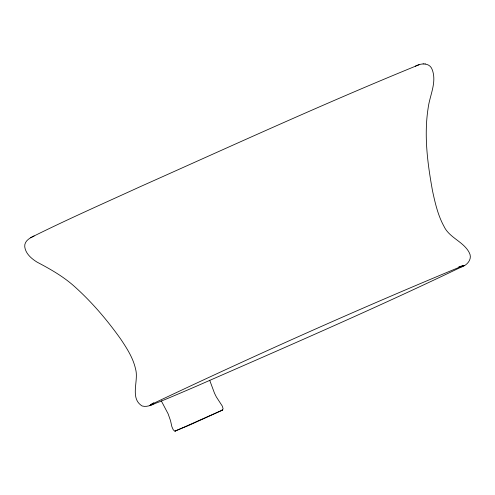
<?xml version="1.0" encoding="UTF-8"?>
<svg xmlns="http://www.w3.org/2000/svg" width="495" height="495" viewBox="0 0 495 495"><rect width="100%" height="100%" fill="white"/><g stroke="black" fill="none" stroke-linecap="round" stroke-linejoin="round"><path stroke-width="0.74" d="M175.867 430.588L175.44 431.009L222.162 410.182L221.76 410.169M222.379 410.182L223.097 408.79L222.348 406.172L216.303 396.86L214.483 393.179L209.676 380.228M153.778 402.769L150.332 404.891C253.681 355.843 358.275 309.084 463.976 265.339L458.797 266.842M417.056 65.557C323.798 103.628 232.192 145.641 140.209 186.683C104.754 202.907 69.052 218.642 34.105 235.948C29.712 237.971 24.1 241.164 24.75 246.856C25.66 253.731 31.488 258.65 37.038 262.109C49.995 268.927 62.84 276.179 73.86 285.931C91.569 301.672 107.019 319.838 120.737 339.125C126.918 348.381 133.149 358.021 135.574 369.041C138.971 380.834 129.436 398.178 142.133 405.993C148.222 407.688 153.858 403.604 159.464 401.829C172.019 396.705 184.474 391.347 196.93 385.995C285.918 346.976 375.204 308.447 462.775 266.322M461.538 266.991C467.459 265.066 472.781 258.798 469.173 252.487C463.326 241.399 449.268 237.841 443.91 226.203C437.939 215.313 435.161 203.061 432.55 191.021C427.612 163.839 423.838 135.809 428.113 108.275C429.66 95.566 436.961 82.609 432.296 69.832C429.821 62.401 420.948 63.038 415.33 66.188M161.327 400.938L168.114 413.82L170.497 420.571L171.876 426.702L173.213 429.71L174.667 431.126L188.286 425.632L222.199 410.281M222.057 410.361L222.521 410.101M30.702 237.767L32.249 236.938M32.571 236.771L34.105 235.948M463.388 265.994L464.644 265.32M417.304 65.476L419.048 64.839M149.676 405.578L151.093 405.058M151.668 404.861L153.066 404.347M175.422 431.083L175.007 431.17M423.095 63.836L423.429 63.83M424.964 63.874L425.304 63.861M222.063 410.225L222.397 410.107L222.063 410.194"/></g></svg>
